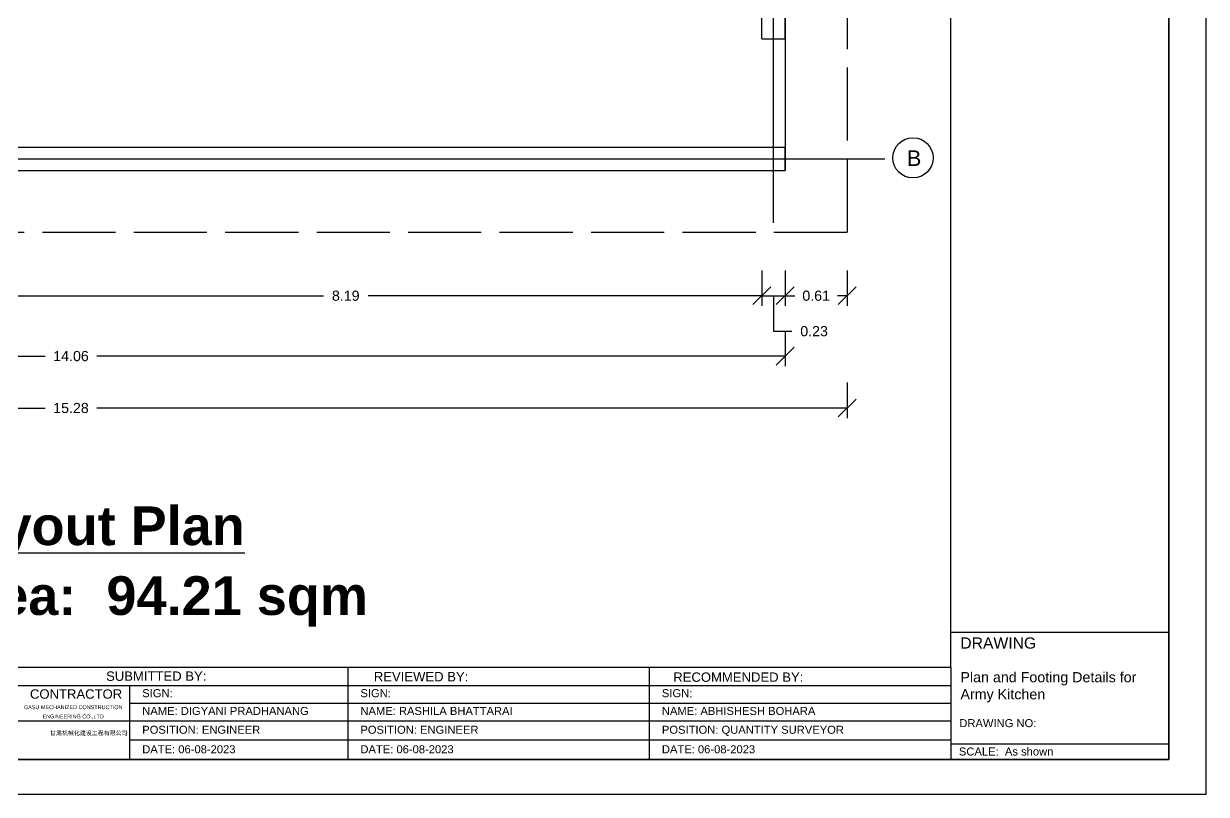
# Model space of a CAD drawing. Header units: metres. Extents: x 428 to 1115, y -4076 to 3914.
# Drawn here: x 723.26 to 734.9, y -373.3 to -365.71 of the extents above; entities that cross this region are included whole.
import ezdxf
from ezdxf.enums import TextEntityAlignment as Align

# ---------------------------------------------------------------- set-up
doc = ezdxf.new("R2010")
doc.units = ezdxf.units.M
doc.header["$MEASUREMENT"] = 0
doc.header["$PDMODE"] = 2
doc.linetypes.add('ACAD_ISO02W100', pattern=[15, 12, -3])
doc.linetypes.add('CONTINOUS', pattern=[0])
for name, color, linetype in [('Dimension', 7, 'Continuous'), ('Frame', 7, 'Continuous'), ('Roof', 221, 'CONTINOUS'), ('trench', 7, 'Continuous'), ('wall', 150, 'Continuous')]:
    doc.layers.add(name, color=color, linetype=linetype)
doc.styles.add('ARIAL', font='arial.ttf')
doc.styles.add('labor camp', font='arial.ttf')
doc.dimstyles.new('Copy of 1@50', dxfattribs={"dimtxt": 0.1, "dimasz": 0.175, "dimexe": 0.1, "dimexo": 0.0625, "dimgap": 0.09, "dimtad": 0, "dimtih": 1, "dimtoh": 1, "dimzin": 0, "dimdsep": 46, "dimtxsty": 'labor camp', "dimblk": 'OBLIQUE', "dimcen": 0.09, "dimadec": 0, "dimazin": 0, "dimtfac": 1, "dimtofl": 0, "dimtmove": 1, "dimatfit": 3, "dimfxl": 0.25, "dimfxlon": 1, "dimtolj": 1, "dimtzin": 0, "dimarcsym": 0})

# ---------------------------------------------------------------- blocks, each defined once
blk = doc.blocks.new('_Oblique')
at = {"color": 0, "linetype": 'ByBlock', "lineweight": -2}
blk.add_line((-0.5, -0.5), (0.5, 0.5), dxfattribs=at)
blk = doc.blocks.new('*D178')
at = {"layer": 'Defpoints', "color": 0, "transparency": 16777216}
for p in [(730.529, -365.862), (722.339, -366.928), (730.529, -368.391)]:
    blk.add_point(p, dxfattribs=at)
at = {"layer": 'trench', "color": 0, "lineweight": -2, "transparency": 16777216}
for p, q in [((722.339, -368.141), (722.339, -368.491)), ((730.529, -368.141), (730.529, -368.491)), ((722.339, -368.391), (726.214, -368.391)), ((730.529, -368.391), (726.654, -368.391))]:
    blk.add_line(p, q, dxfattribs=at)
at = {"layer": 'trench', "color": 0, "lineweight": -2, "transparency": 16777216, "xscale": 0.175, "yscale": 0.175, "zscale": 0.175, "rotation": 180}
blk.add_blockref('_Oblique', (722.339, -368.391), dxfattribs=at)
at = {"layer": 'trench', "color": 0, "lineweight": -2, "transparency": 16777216, "xscale": 0.175, "yscale": 0.175, "zscale": 0.175}
blk.add_blockref('_Oblique', (730.529, -368.391), dxfattribs=at)
at = {"layer": 'trench', "color": 0, "transparency": 16777216, "insert": (726.434, -368.391), "char_height": 0.1, "attachment_point": 5, "style": 'labor camp'}
blk.add_mtext('\\A1;8.19', dxfattribs=at)
blk = doc.blocks.new('*D179')
at = {"layer": 'Defpoints', "color": 0, "transparency": 16777216}
for p in [(730.529, -365.862), (730.758, -365.862), (730.758, -368.391)]:
    blk.add_point(p, dxfattribs=at)
at = {"layer": 'trench', "color": 0, "lineweight": -2, "transparency": 16777216}
for p, q in [((730.529, -368.141), (730.529, -368.491)), ((730.758, -368.141), (730.758, -368.491)), ((730.529, -368.391), (730.758, -368.391)), ((730.643, -368.391), (730.643, -368.74)), ((730.643, -368.74), (730.823, -368.74))]:
    blk.add_line(p, q, dxfattribs=at)
at = {"layer": 'trench', "color": 0, "lineweight": -2, "transparency": 16777216, "xscale": 0.175, "yscale": 0.175, "zscale": 0.175, "rotation": 180}
blk.add_blockref('_Oblique', (730.529, -368.391), dxfattribs=at)
at = {"layer": 'trench', "color": 0, "lineweight": -2, "transparency": 16777216, "xscale": 0.175, "yscale": 0.175, "zscale": 0.175}
blk.add_blockref('_Oblique', (730.758, -368.391), dxfattribs=at)
at = {"layer": 'trench', "color": 0, "transparency": 16777216, "insert": (731.043, -368.74), "char_height": 0.1, "attachment_point": 5, "style": 'labor camp'}
blk.add_mtext('\\A1;0.23', dxfattribs=at)
blk = doc.blocks.new('*D180')
at = {"layer": 'Defpoints', "color": 0, "transparency": 16777216}
for p in [(730.758, -365.862), (731.368, -367.767), (731.368, -368.391)]:
    blk.add_point(p, dxfattribs=at)
at = {"layer": 'trench', "color": 0, "lineweight": -2, "transparency": 16777216}
for p, q in [((730.758, -368.141), (730.758, -368.491)), ((731.368, -368.141), (731.368, -368.491)), ((730.758, -368.391), (730.853, -368.391)), ((731.368, -368.391), (731.273, -368.391))]:
    blk.add_line(p, q, dxfattribs=at)
at = {"layer": 'trench', "color": 0, "lineweight": -2, "transparency": 16777216, "xscale": 0.175, "yscale": 0.175, "zscale": 0.175, "rotation": 180}
blk.add_blockref('_Oblique', (730.758, -368.391), dxfattribs=at)
at = {"layer": 'trench', "color": 0, "lineweight": -2, "transparency": 16777216, "xscale": 0.175, "yscale": 0.175, "zscale": 0.175}
blk.add_blockref('_Oblique', (731.368, -368.391), dxfattribs=at)
at = {"layer": 'trench', "color": 0, "transparency": 16777216, "insert": (731.063, -368.391), "char_height": 0.1, "attachment_point": 5, "style": 'labor camp'}
blk.add_mtext('\\A1;0.61', dxfattribs=at)
blk = doc.blocks.new('*D208')
at = {"layer": 'Defpoints', "color": 0, "transparency": 16777216}
for p in [(716.702, -367.157), (730.758, -367.157), (730.758, -368.985)]:
    blk.add_point(p, dxfattribs=at)
at = {"layer": 'trench', "color": 0, "lineweight": -2, "transparency": 16777216}
for p, q in [((716.702, -368.735), (716.702, -369.085)), ((730.758, -368.735), (730.758, -369.085)), ((716.702, -368.985), (723.476, -368.985)), ((730.758, -368.985), (723.984, -368.985))]:
    blk.add_line(p, q, dxfattribs=at)
at = {"layer": 'trench', "color": 0, "lineweight": -2, "transparency": 16777216, "xscale": 0.175, "yscale": 0.175, "zscale": 0.175, "rotation": 180}
blk.add_blockref('_Oblique', (716.702, -368.985), dxfattribs=at)
at = {"layer": 'trench', "color": 0, "lineweight": -2, "transparency": 16777216, "xscale": 0.175, "yscale": 0.175, "zscale": 0.175}
blk.add_blockref('_Oblique', (730.758, -368.985), dxfattribs=at)
at = {"layer": 'trench', "color": 0, "transparency": 16777216, "insert": (723.73, -368.985), "char_height": 0.1, "attachment_point": 5, "style": 'labor camp'}
blk.add_mtext('\\A1;14.06', dxfattribs=at)
blk = doc.blocks.new('*D209')
at = {"layer": 'Defpoints', "color": 0, "transparency": 16777216}
for p in [(716.092, -367.767), (731.368, -367.767), (731.368, -369.496)]:
    blk.add_point(p, dxfattribs=at)
at = {"layer": 'trench', "color": 0, "lineweight": -2, "transparency": 16777216}
for p, q in [((716.092, -369.246), (716.092, -369.596)), ((731.368, -369.246), (731.368, -369.596)), ((716.092, -369.496), (723.476, -369.496)), ((731.368, -369.496), (723.984, -369.496))]:
    blk.add_line(p, q, dxfattribs=at)
at = {"layer": 'trench', "color": 0, "lineweight": -2, "transparency": 16777216, "xscale": 0.175, "yscale": 0.175, "zscale": 0.175, "rotation": 180}
blk.add_blockref('_Oblique', (716.092, -369.496), dxfattribs=at)
at = {"layer": 'trench', "color": 0, "lineweight": -2, "transparency": 16777216, "xscale": 0.175, "yscale": 0.175, "zscale": 0.175}
blk.add_blockref('_Oblique', (731.368, -369.496), dxfattribs=at)
at = {"layer": 'trench', "color": 0, "transparency": 16777216, "insert": (723.73, -369.496), "char_height": 0.1, "attachment_point": 5, "style": 'labor camp'}
blk.add_mtext('\\A1;15.28', dxfattribs=at)

msp = doc.modelspace()

# ---------------------------------------------------------------- linework, layer by layer
for p, q in [((732.387, -372.05), (732.387, -358.803)), ((726.453, -372.05), (726.453, -372.953)), ((729.42, -372.05), (729.42, -372.953)), ((732.387, -372.05), (732.387, -372.953)), ((723.154, -372.225), (724.657, -372.225)), ((724.307, -372.225), (724.307, -372.953)), ((724.657, -372.225), (726.453, -372.225)), ((726.453, -372.225), (732.387, -372.225)), ((726.453, -372.225), (726.803, -372.225)), ((726.803, -372.225), (728.6, -372.225)), ((729.42, -372.225), (729.77, -372.225)), ((730.37, -372.225), (732.167, -372.225)), ((724.307, -372.4), (726.453, -372.4)), ((726.453, -372.4), (726.803, -372.4)), ((726.803, -372.4), (730.02, -372.4)), ((730.02, -372.4), (732.387, -372.4)), ((723.159, -372.575), (724.657, -372.575)), ((724.657, -372.575), (726.453, -372.575)), ((726.453, -372.575), (726.803, -372.575)), ((726.803, -372.575), (730.02, -372.575)), ((730.02, -372.575), (732.387, -372.575)), ((724.307, -372.76), (724.657, -372.76)), ((724.657, -372.76), (726.453, -372.76)), ((726.453, -372.76), (726.803, -372.76)), ((726.803, -372.76), (730.02, -372.76)), ((730.02, -372.76), (732.387, -372.76))]:
    msp.add_line(p, q)
msp.add_circle((732.016, -367.034), 0.198)
at = {"layer": 'Defpoints', "color": 3}
msp.add_lwpolyline([(734.903, -373.297), (734.903, -358.447), (713.903, -358.447), (713.903, -373.297)], close=True, dxfattribs=at)
at = {"layer": 'Frame', "color": 6, "linetype": 'Continuous', "lineweight": 35}
for p, q in [((734.534, -372.953), (734.534, -358.803)), ((714.303, -372.953), (734.534, -372.953))]:
    msp.add_line(p, q, dxfattribs=at)
at = {"layer": 'Frame', "linetype": 'Continuous', "lineweight": 30}
for p, q in [((734.534, -371.703), (732.387, -371.703)), ((732.387, -372.05), (714.303, -372.05)), ((734.534, -372.803), (732.387, -372.803))]:
    msp.add_line(p, q, dxfattribs=at)
at = {"layer": 'Roof', "linetype": 'ACAD_ISO02W100', "ltscale": 0.06}
msp.add_lwpolyline([(716.092, -367.767), (716.092, -359.844), (731.368, -359.844), (731.368, -367.767), (722.339, -367.767)], dxfattribs=at)
at = {"layer": 'trench', "color": 3}
for p, q in [((730.643, -367.675), (730.643, -360.152)), ((716.092, -367.043), (731.74, -367.043))]:
    msp.add_line(p, q, dxfattribs=at)
at = {"layer": 'wall'}
for p, q in [((730.529, -365.862), (730.529, -361.749)), ((730.758, -365.862), (730.758, -361.749)), ((730.529, -365.862), (730.758, -365.862)), ((722.339, -366.928), (730.758, -366.928)), ((722.339, -367.157), (730.758, -367.157))]:
    msp.add_line(p, q, dxfattribs=at)
at = {"layer": 'wall', "color": 3}
msp.add_line((730.758, -367.157), (730.758, -366.928), dxfattribs=at)
at = {"layer": 'wall'}
msp.add_lwpolyline([(730.758, -360.454), (730.758, -367.157)], dxfattribs=at)

# ---------------------------------------------------------------- texts
at = {"layer": 'Dimension', "attachment_point": 1, "style": 'labor camp'}
for s, insert, char_height, width in [('B', (731.955, -366.96), 0.154, 0.35665), ('{\\fArial|b1|i0|c222|p34;\\L Layout Plan}', (722.277, -370.464), 0.38096, 3.90069), ('{\\fArial|b1|i0|c0|p34;Plinth Area:  94.21 sqm}', (720.796, -371.151), 0.381, 7.46325)]:
    msp.add_mtext(s, dxfattribs=dict(at, insert=insert, char_height=char_height, width=width))
at = {"layer": 'Frame', "color": 7, "linetype": 'Continuous', "style": 'ARIAL'}
for s, height, p in [(' DRAWING ', 0.1106, (732.855, -371.808)), ('  SUBMITTED BY:', 0.09215, (724.533, -372.134))]:
    msp.add_text(s, height=height, dxfattribs=at).set_placement(p, align=Align.MIDDLE)
for s, height, p in [('        REVIEWED BY:', 0.09215, (726.424, -372.185)), ('RECOMMENDED BY:', 0.09215, (729.657, -372.19)), ('CONTRACTOR', 0.0921, (723.326, -372.356)), ('SIGN:', 0.0788, (724.431, -372.341)), ('SIGN:', 0.0788, (726.578, -372.341)), ('SIGN:', 0.0788, (729.545, -372.341)), ('GASU MECHANIZED CONSTRUCTION ', 0.03846, (723.267, -372.459)), ('NAME: DIGYANI PRADHANANG', 0.07879, (724.431, -372.516)), ('NAME: RASHILA BHATTARAI', 0.07879, (726.578, -372.516)), ('NAME: ABHISHESH BOHARA', 0.07879, (729.545, -372.516)), (' ENGINEERING CO.,LTD', 0.03846, (723.435, -372.55)), ('DRAWING NO: ', 0.07879, (732.472, -372.636)), ('甘肃机械化建设工程有限公司', 0.04189, (723.524, -372.715)), ('POSITION: ENGINEER', 0.07879, (724.431, -372.701)), ('POSITION: ENGINEER', 0.07879, (726.578, -372.701)), ('POSITION: QUANTITY SURVEYOR', 0.07879, (729.545, -372.701)), ('DATE: 06-08-2023', 0.07879, (724.431, -372.893)), ('DATE: 06-08-2023', 0.07879, (726.578, -372.893)), ('DATE: 06-08-2023', 0.07879, (729.545, -372.893)), ('SCALE:  As shown', 0.07879, (732.468, -372.915))]:
    msp.add_text(s, height=height, dxfattribs=at).set_placement(p)
at = {"layer": 'Frame', "color": 7, "insert": (732.483, -372.094), "char_height": 0.10045, "width": 2.15137, "attachment_point": 1, "style": 'ARIAL'}
msp.add_mtext('\\pt28.13;Plan and Footing Details for\\PArmy Kitchen', dxfattribs=at)

# ---------------------------------------------------------------- dimensions: what is measured, and where the dimension line sits
at = {"layer": 'trench', "color": 7}
for base, p1, p2, picture, middle in [((730.529, -368.391), (722.339, -366.928), (730.529, -365.862), '*D178', (726.434, -368.391)), ((730.758, -368.391), (730.529, -365.862), (730.758, -365.862), '*D179', (730.913, -368.74)), ((731.368, -368.391), (730.758, -365.862), (731.368, -367.767), '*D180', (731.063, -368.391)), ((730.758, -368.985), (716.702, -367.157), (730.758, -367.157), '*D208', (723.73, -368.985)), ((731.368, -369.496), (716.092, -367.767), (731.368, -367.767), '*D209', (723.73, -369.496))]:
    dim = msp.add_linear_dim(base=base, p1=p1, p2=p2, dimstyle='Copy of 1@50', dxfattribs=at)
    dim.commit()
    dim.dimension.update_dxf_attribs({"geometry": picture, "text_midpoint": middle})

doc.saveas('drawing.dxf')
